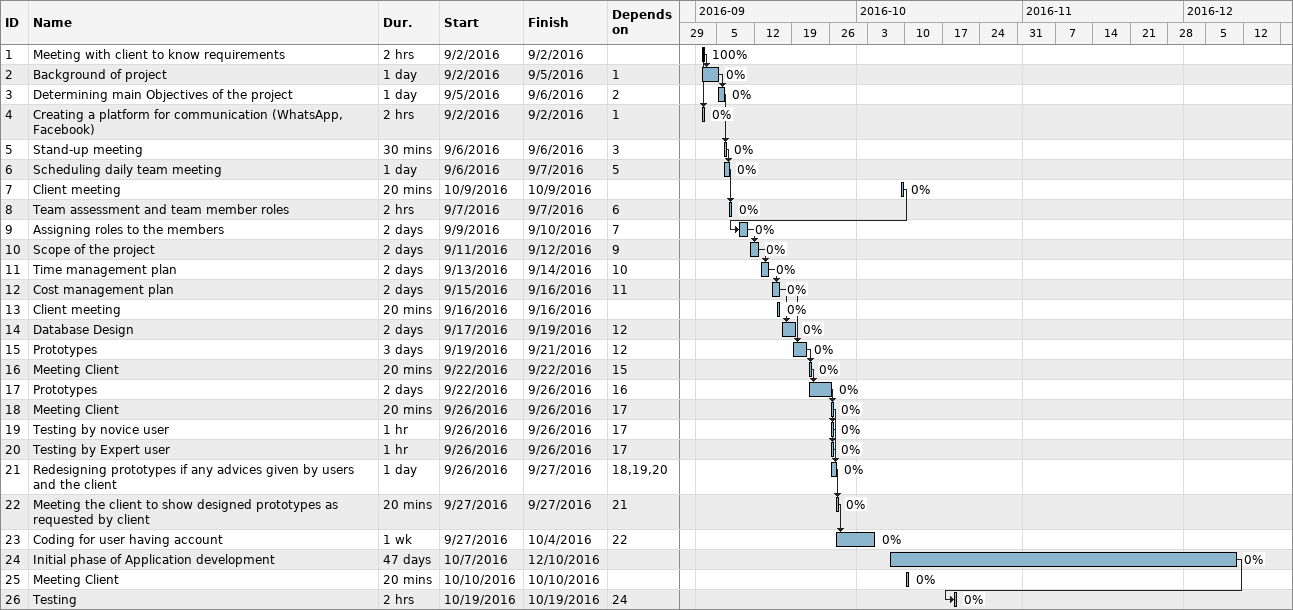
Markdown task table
| ID | Task | Duration | Start | Finish | Predecessors | % complete |
|---|---|---|---|---|---|---|
| 1 | Meeting with client to know requirements | 2h | 2016-09-02 | 2016-09-02 |  | 100 |
| 2 | Background of project | 1d | 2016-09-02 | 2016-09-05 | 1 | 0 |
| 3 | Determining main Objectives of the project | 1d | 2016-09-05 | 2016-09-06 | 2 | 0 |
| 4 | Creating a platform for communication (WhatsApp, Facebook) | 2h | 2016-09-02 | 2016-09-02 | 1 | 0 |
| 5 | Stand-up meeting | 30min | 2016-09-06 | 2016-09-06 | 3 | 0 |
| 6 | Scheduling daily team meeting | 1d | 2016-09-06 | 2016-09-07 | 5 | 0 |
| 7 | Client meeting | 20min | 2016-10-09 | 2016-10-09 |  | 0 |
| 8 | Team assessment and team member roles | 2h | 2016-09-07 | 2016-09-07 | 6 | 0 |
| 9 | Assigning roles to the members | 2d | 2016-09-09 | 2016-09-10 | 7 | 0 |
| 10 | Scope of the project | 2d | 2016-09-11 | 2016-09-12 | 9 | 0 |
| 11 | Time management plan | 2d | 2016-09-13 | 2016-09-14 | 10 | 0 |
| 12 | Cost management plan | 2d | 2016-09-15 | 2016-09-16 | 11 | 0 |
| 13 | Client meeting | 20min | 2016-09-16 | 2016-09-16 |  | 0 |
| 14 | Database Design | 2d | 2016-09-17 | 2016-09-19 | 12 | 0 |
| 15 | Prototypes | 3d | 2016-09-19 | 2016-09-21 | 12 | 0 |
| 16 | Meeting Client | 20min | 2016-09-22 | 2016-09-22 | 15 | 0 |
| 17 | Prototypes | 2d | 2016-09-22 | 2016-09-26 | 16 | 0 |
| 18 | Meeting Client | 20min | 2016-09-26 | 2016-09-26 | 17 | 0 |
| 19 | Testing by novice user | 1h | 2016-09-26 | 2016-09-26 | 17 | 0 |
| 20 | Testing by Expert user | 1h | 2016-09-26 | 2016-09-26 | 17 | 0 |
| 21 | Redesigning prototypes if any advices given by users and the client | 1d | 2016-09-26 | 2016-09-27 | 18, 19, 20 | 0 |
| 22 | Meeting the client to show designed prototypes as requested by client | 20min | 2016-09-27 | 2016-09-27 | 21 | 0 |
| 23 | Coding for user having account | 1w | 2016-09-27 | 2016-10-04 | 22 | 0 |
| 24 | Initial phase of Application development | 47d | 2016-10-07 | 2016-12-10 |  | 0 |
| 25 | Meeting Client | 20min | 2016-10-10 | 2016-10-10 |  | 0 |
| 26 | Testing | 2h | 2016-10-19 | 2016-10-19 | 24 | 0 |
